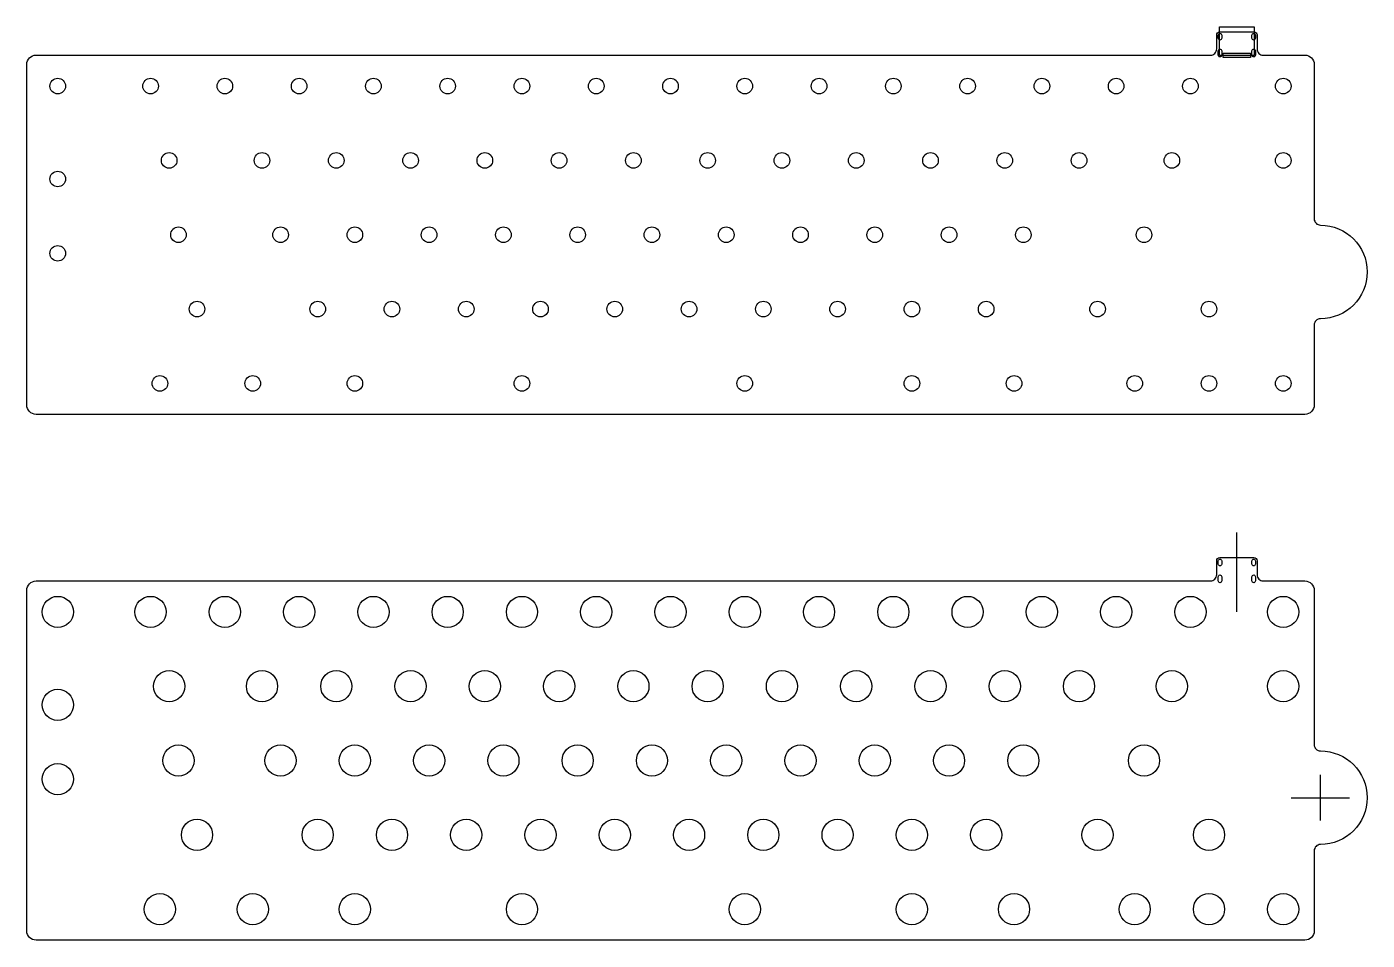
# Model space of a CAD drawing. Header units: millimetres. Extents: x 28 to 372, y 25 to 260.
import ezdxf

# ---------------------------------------------------------------- set-up
doc = ezdxf.new("R2010")
doc.units = ezdxf.units.MM

msp = doc.modelspace()

# ---------------------------------------------------------------- linework, layer by layer
for p, q in [((359.63, 208.7), (359.63, 208.7)), ((338.2, 109.54), (338.2, 129.89)), ((338.2, 109.54), (338.2, 129.89)), ((359.63, 73.92), (359.63, 73.92)), ((359.63, 56.08), (359.63, 67.75)), ((352.14, 61.92), (367.12, 61.92))]:
    msp.add_line(p, q)
for points in [[(343.37, 253.85, 0.414214), (344.96, 252.26), (355.66, 252.26, -0.414214), (358.04, 249.88), (358.04, 210.29, 0.414214), (359.63, 208.7, -1), (359.63, 184.7), (359.63, 184.7, 0.414214), (358.04, 183.11), (358.04, 162.57, -0.414214), (355.66, 160.19), (30.22, 160.19, -0.414214), (27.84, 162.57), (27.84, 249.88, -0.414214), (30.22, 252.26), (331.44, 252.26, 0.414214), (333.03, 253.85), (333.03, 257.44, -0.414214), (333.82, 258.24), (342.58, 258.24, -0.414214), (343.37, 257.44)], [(333.87, 257.84), (333.87, 257.84, -0.414214), (334.32, 257.39), (334.32, 256.59, -0.414214), (333.87, 256.14), (333.87, 256.14, -0.414214), (333.42, 256.59), (333.42, 257.39, -0.414214)], [(342.52, 257.84), (342.52, 257.84, -0.414214), (342.97, 257.39), (342.97, 256.59, -0.414214), (342.52, 256.14), (342.52, 256.14, -0.414214), (342.07, 256.59), (342.07, 257.39, -0.414214)], [(333.87, 253.81), (333.87, 253.81, -0.414214), (334.32, 253.36), (334.32, 252.26, -0.414214), (333.87, 251.81), (333.87, 251.81, -0.414214), (333.42, 252.26), (333.42, 253.36, -0.414214)], [(342.52, 253.81), (342.52, 253.81, -0.414214), (342.97, 253.36), (342.97, 252.26, -0.414214), (342.52, 251.81), (342.52, 251.81, -0.414214), (342.07, 252.26), (342.07, 253.36, -0.414214)], [(343.37, 119.07, 0.414214), (344.96, 117.48), (355.66, 117.48, -0.414214), (358.04, 115.1), (358.04, 75.51, 0.414214), (359.63, 73.92, -1), (359.63, 49.92), (359.63, 49.92, 0.414214), (358.04, 48.33), (358.04, 27.79, -0.414214), (355.66, 25.41), (30.22, 25.41, -0.414214), (27.84, 27.79), (27.84, 115.1, -0.414214), (30.22, 117.48), (331.44, 117.48, 0.414214), (333.03, 119.07), (333.03, 122.66, -0.414214), (333.82, 123.46), (342.58, 123.46, -0.414214), (343.37, 122.66)], [(333.87, 123.06), (333.87, 123.06, -0.414214), (334.32, 122.61), (334.32, 121.81, -0.414214), (333.87, 121.36), (333.87, 121.36, -0.414214), (333.42, 121.81), (333.42, 122.61, -0.414214)], [(342.52, 123.06), (342.52, 123.06, -0.414214), (342.97, 122.61), (342.97, 121.81, -0.414214), (342.52, 121.36), (342.52, 121.36, -0.414214), (342.07, 121.81), (342.07, 122.61, -0.414214)], [(333.87, 119.03), (333.87, 119.03, -0.414214), (334.32, 118.58), (334.32, 117.48, -0.414214), (333.87, 117.03), (333.87, 117.03, -0.414214), (333.42, 117.48), (333.42, 118.58, -0.414214)], [(342.52, 119.03), (342.52, 119.03, -0.414214), (342.97, 118.58), (342.97, 117.48, -0.414214), (342.52, 117.03), (342.52, 117.03, -0.414214), (342.07, 117.48), (342.07, 118.58, -0.414214)]]:
    msp.add_lwpolyline(points, format="xyb", close=True)
for points in [[(342.67, 259.52), (342.67, 252.17), (333.73, 252.17), (333.73, 259.52)], [(341.7, 252.81), (341.7, 251.67), (334.7, 251.67), (334.7, 252.81)]]:
    msp.add_lwpolyline(points, close=True)
for centre, radius in [((35.78, 244.32), 2), ((59.59, 244.32), 2), ((78.64, 244.32), 2), ((97.69, 244.32), 2), ((116.74, 244.32), 2), ((135.79, 244.32), 2), ((154.84, 244.32), 2), ((173.89, 244.32), 2), ((192.94, 244.32), 2), ((211.99, 244.32), 2), ((231.04, 244.32), 2), ((250.09, 244.32), 2), ((269.14, 244.32), 2), ((288.19, 244.32), 2), ((307.24, 244.32), 2), ((326.29, 244.32), 2), ((350.1, 244.32), 2), ((64.35, 225.27), 2), ((88.17, 225.27), 2), ((107.22, 225.27), 2), ((126.27, 225.27), 2), ((145.32, 225.27), 2), ((164.37, 225.27), 2), ((183.42, 225.27), 2), ((202.47, 225.27), 2), ((221.52, 225.27), 2), ((240.57, 225.27), 2), ((259.62, 225.27), 2), ((278.67, 225.27), 2), ((297.72, 225.27), 2), ((321.53, 225.27), 2), ((350.1, 225.27), 2), ((35.78, 220.51), 2), ((66.74, 206.22), 2), ((92.93, 206.22), 2), ((111.98, 206.22), 2), ((131.03, 206.22), 2), ((150.08, 206.22), 2), ((169.13, 206.22), 2), ((188.18, 206.22), 2), ((207.23, 206.22), 2), ((226.28, 206.22), 2), ((245.33, 206.22), 2), ((264.38, 206.22), 2), ((283.43, 206.22), 2), ((314.39, 206.22), 2), ((35.78, 201.46), 2), ((71.5, 187.17), 2), ((102.45, 187.17), 2), ((121.5, 187.17), 2), ((140.55, 187.17), 2), ((159.6, 187.17), 2), ((178.65, 187.17), 2), ((197.7, 187.17), 2), ((216.75, 187.17), 2), ((235.8, 187.17), 2), ((254.85, 187.17), 2), ((273.9, 187.17), 2), ((302.48, 187.17), 2), ((331.05, 187.17), 2), ((61.97, 168.12), 2), ((85.79, 168.12), 2), ((111.98, 168.12), 2), ((154.84, 168.12), 2), ((211.99, 168.12), 2), ((254.85, 168.12), 2), ((281.05, 168.12), 2), ((312, 168.12), 2), ((331.05, 168.12), 2), ((350.1, 168.12), 2), ((35.78, 109.54), 4), ((59.59, 109.54), 4), ((78.64, 109.54), 4), ((97.69, 109.54), 4), ((116.74, 109.54), 4), ((135.79, 109.54), 4), ((154.84, 109.54), 4), ((173.89, 109.54), 4), ((192.94, 109.54), 4), ((211.99, 109.54), 4), ((231.04, 109.54), 4), ((250.09, 109.54), 4), ((269.14, 109.54), 4), ((288.19, 109.54), 4), ((307.24, 109.54), 4), ((326.29, 109.54), 4), ((350.1, 109.54), 4), ((64.35, 90.49), 4), ((88.17, 90.49), 4), ((107.22, 90.49), 4), ((126.27, 90.49), 4), ((145.32, 90.49), 4), ((164.37, 90.49), 4), ((183.42, 90.49), 4), ((202.47, 90.49), 4), ((221.52, 90.49), 4), ((240.57, 90.49), 4), ((259.62, 90.49), 4), ((278.67, 90.49), 4), ((297.72, 90.49), 4), ((321.53, 90.49), 4), ((350.1, 90.49), 4), ((35.78, 85.73), 4), ((66.74, 71.44), 4), ((92.93, 71.44), 4), ((111.98, 71.44), 4), ((131.03, 71.44), 4), ((150.08, 71.44), 4), ((169.13, 71.44), 4), ((188.18, 71.44), 4), ((207.23, 71.44), 4), ((226.28, 71.44), 4), ((245.33, 71.44), 4), ((264.38, 71.44), 4), ((283.43, 71.44), 4), ((314.39, 71.44), 4), ((35.78, 66.68), 4), ((71.5, 52.39), 4), ((102.45, 52.39), 4), ((121.5, 52.39), 4), ((140.55, 52.39), 4), ((159.6, 52.39), 4), ((178.65, 52.39), 4), ((197.7, 52.39), 4), ((216.75, 52.39), 4), ((235.8, 52.39), 4), ((254.85, 52.39), 4), ((273.9, 52.39), 4), ((302.48, 52.39), 4), ((331.05, 52.39), 4), ((61.97, 33.34), 4), ((85.79, 33.34), 4), ((111.98, 33.34), 4), ((154.84, 33.34), 4), ((211.99, 33.34), 4), ((254.85, 33.34), 4), ((281.05, 33.34), 4), ((312, 33.34), 4), ((331.05, 33.34), 4), ((350.1, 33.34), 4)]:
    msp.add_circle(centre, radius)

doc.saveas('drawing.dxf')
